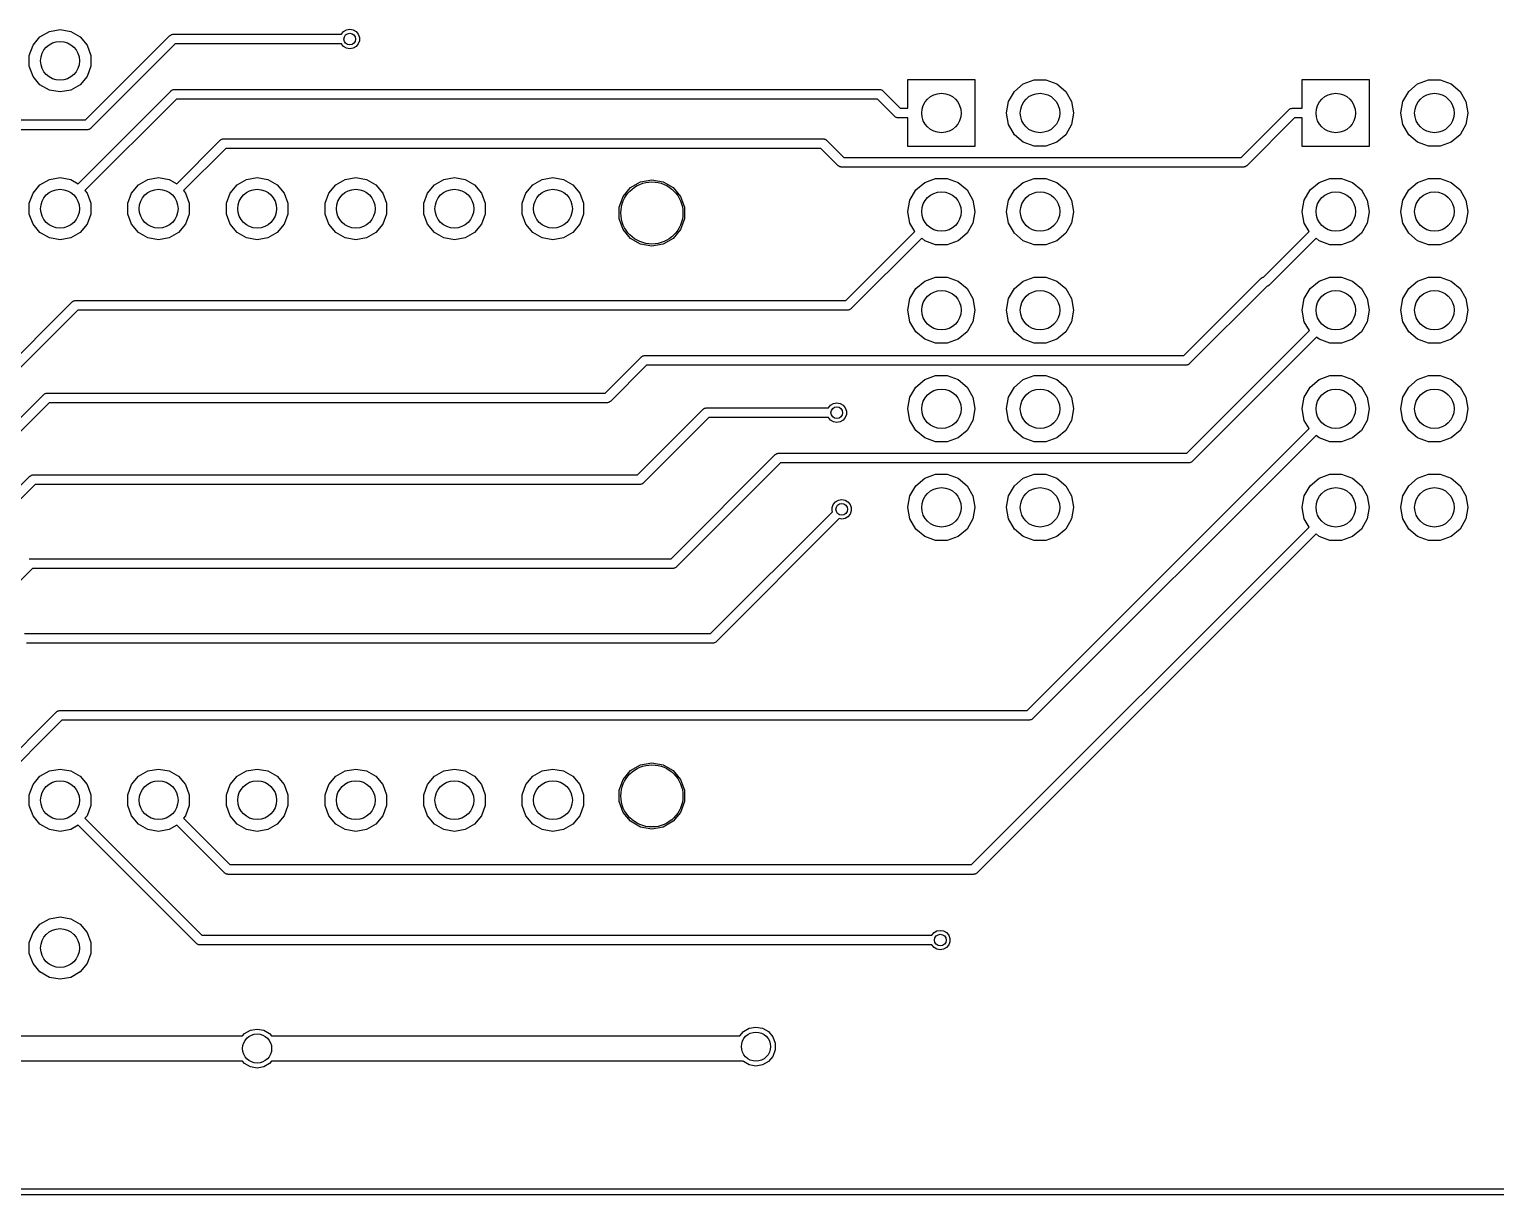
# Model space of a CAD drawing. Extents: x 25 to 125, y -125 to -25.
# Drawn here: x 52.09 to 89.87, y -125.08 to -95.05 of the extents above; entities that cross this region are included whole.
import ezdxf

# ---------------------------------------------------------------- set-up
doc = ezdxf.new("R2010")
doc.units = 0
doc.header["$MEASUREMENT"] = 0
doc.layers.add('BLACK', color=7, linetype='CONTINUOUS')

msp = doc.modelspace()

# ---------------------------------------------------------------- linework, layer by layer
at = {"layer": 'Black'}
for p, q in [((52.3689, -95.246), (52.6104, -95.1066)), ((52.6104, -95.1066), (52.8851, -95.0582)), ((52.8851, -95.0582), (53.1597, -95.1066)), ((53.1597, -95.1066), (53.4013, -95.246)), ((55.7235, -95.205), (55.7376, -95.1969)), ((55.7376, -95.1969), (55.751, -95.1875)), ((55.751, -95.1875), (55.7563, -95.1861)), ((55.7563, -95.1861), (55.761, -95.1833)), ((55.761, -95.1833), (55.7771, -95.1805)), ((55.7771, -95.1805), (55.7929, -95.1763)), ((55.7929, -95.1763), (55.7984, -95.1768)), ((55.7984, -95.1768), (55.8038, -95.1758)), ((55.8038, -95.1758), (60.1329, -95.1758)), ((60.1329, -95.1758), (60.1331, -95.1753)), ((60.1331, -95.1753), (60.1891, -95.1086)), ((60.1891, -95.1086), (60.2646, -95.065)), ((60.2646, -95.065), (60.3504, -95.0498)), ((60.3504, -95.0498), (60.4362, -95.065)), ((60.4362, -95.065), (60.5117, -95.1086)), ((60.5117, -95.1086), (60.5677, -95.1753)), ((60.5677, -95.1753), (60.5975, -95.2572)), ((52.0942, -95.7218), (52.1896, -95.4597)), ((52.1896, -95.4597), (52.3689, -95.246)), ((53.4013, -95.246), (53.5805, -95.4597)), ((53.5422, -97.3856), (55.7154, -95.2124)), ((53.5805, -95.4597), (53.6759, -95.7218)), ((55.8556, -95.4258), (53.6824, -97.599)), ((55.7154, -95.2124), (55.7199, -95.2093)), ((55.7199, -95.2093), (55.7235, -95.205)), ((60.1329, -95.4258), (55.8556, -95.4258)), ((60.1331, -95.4263), (60.1329, -95.4258)), ((60.1891, -95.493), (60.1331, -95.4263)), ((60.2646, -95.5366), (60.1891, -95.493)), ((60.3504, -95.5518), (60.2646, -95.5366)), ((60.4362, -95.5366), (60.3504, -95.5518)), ((60.5117, -95.493), (60.4362, -95.5366)), ((60.5677, -95.4263), (60.5117, -95.493)), ((60.5975, -95.3444), (60.5677, -95.4263)), ((60.5975, -95.2572), (60.5975, -95.3444)), ((52.0942, -96.0007), (52.0942, -95.7218)), ((53.6759, -95.7218), (53.6759, -96.0007)), ((52.1896, -96.2627), (52.0942, -96.0007)), ((52.3689, -96.4764), (52.1896, -96.2627)), ((53.5805, -96.2627), (53.4013, -96.4764)), ((53.6759, -96.0007), (53.5805, -96.2627)), ((52.6104, -96.6158), (52.3689, -96.4764)), ((52.8851, -96.6643), (52.6104, -96.6158)), ((53.1597, -96.6158), (52.8851, -96.6643)), ((53.4013, -96.4764), (53.1597, -96.6158)), ((53.3519, -99.0276), (55.7447, -96.6348)), ((55.7447, -96.6348), (55.7492, -96.6317)), ((55.7492, -96.6317), (55.7527, -96.6274)), ((55.7527, -96.6274), (55.7669, -96.6193)), ((55.7669, -96.6193), (55.7803, -96.6099)), ((55.7803, -96.6099), (55.7856, -96.6085)), ((55.7856, -96.6085), (55.7903, -96.6057)), ((55.7903, -96.6057), (55.8064, -96.6029)), ((55.8064, -96.6029), (55.8222, -96.5987)), ((55.8222, -96.5987), (55.8277, -96.5992)), ((55.8277, -96.5992), (55.8331, -96.5982)), ((55.8331, -96.5982), (73.9977, -96.5982)), ((73.9977, -96.5982), (74.0031, -96.5992)), ((74.0031, -96.5992), (74.0086, -96.5987)), ((74.0086, -96.5987), (74.0244, -96.6029)), ((74.0244, -96.6029), (74.0404, -96.6057)), ((74.0404, -96.6057), (74.0452, -96.6085)), ((74.0452, -96.6085), (74.0505, -96.6099)), ((74.0505, -96.6099), (74.0639, -96.6193)), ((74.0639, -96.6193), (74.078, -96.6274)), ((74.078, -96.6274), (74.0816, -96.6317)), ((74.0816, -96.6317), (74.0861, -96.6348)), ((74.0861, -96.6348), (74.5322, -97.0809)), ((74.7304, -97.0809), (74.7304, -96.3423)), ((74.7304, -96.3423), (76.4576, -96.3423)), ((76.4576, -96.3423), (76.4576, -98.0695)), ((77.3225, -96.9073), (77.4725, -96.6475)), ((77.4725, -96.6475), (77.7022, -96.4547)), ((77.7022, -96.4547), (77.9841, -96.3522)), ((77.9841, -96.3522), (78.284, -96.3522)), ((78.284, -96.3522), (78.5658, -96.4547)), ((78.5658, -96.4547), (78.7956, -96.6475)), ((78.7956, -96.6475), (78.9456, -96.9073)), ((84.8904, -97.0809), (84.8904, -96.3423)), ((84.8904, -96.3423), (86.6176, -96.3423)), ((86.6176, -96.3423), (86.6176, -98.0695)), ((87.4825, -96.9073), (87.6325, -96.6475)), ((87.6325, -96.6475), (87.8622, -96.4547)), ((87.8622, -96.4547), (88.1441, -96.3522)), ((88.1441, -96.3522), (88.444, -96.3522)), ((88.444, -96.3522), (88.7258, -96.4547)), ((88.7258, -96.4547), (88.9556, -96.6475)), ((88.9556, -96.6475), (89.1056, -96.9073)), ((55.8849, -96.8482), (53.5271, -99.206)), ((73.9459, -96.8482), (55.8849, -96.8482)), ((74.392, -97.2943), (73.9459, -96.8482)), ((74.5322, -97.0809), (74.7304, -97.0809)), ((77.2704, -97.2026), (77.3225, -96.9073)), ((78.9456, -96.9073), (78.9976, -97.2026)), ((84.5742, -97.102), (84.5876, -97.0927)), ((84.5876, -97.0927), (84.5929, -97.0912)), ((84.5929, -97.0912), (84.5977, -97.0885)), ((84.5977, -97.0885), (84.6138, -97.0856)), ((84.6138, -97.0856), (84.6295, -97.0814)), ((84.6295, -97.0814), (84.635, -97.0819)), ((84.635, -97.0819), (84.6404, -97.0809)), ((84.6404, -97.0809), (84.8904, -97.0809)), ((87.4304, -97.2026), (87.4825, -96.9073)), ((89.1056, -96.9073), (89.1576, -97.2026)), ((44.8857, -97.3856), (53.5422, -97.3856)), ((74.3966, -97.2975), (74.392, -97.2943)), ((74.4001, -97.3017), (74.3966, -97.2975)), ((74.4142, -97.3099), (74.4001, -97.3017)), ((74.4276, -97.3192), (74.4142, -97.3099)), ((74.4329, -97.3207), (74.4276, -97.3192)), ((74.4377, -97.3234), (74.4329, -97.3207)), ((74.4538, -97.3262), (74.4377, -97.3234)), ((74.4695, -97.3305), (74.4538, -97.3262)), ((74.475, -97.33), (74.4695, -97.3305)), ((74.4804, -97.3309), (74.475, -97.33)), ((74.7304, -97.3309), (74.4804, -97.3309)), ((74.7304, -98.0695), (74.7304, -97.3309)), ((77.2704, -97.2092), (77.2704, -97.2026)), ((77.3225, -97.5046), (77.2704, -97.2092)), ((78.9976, -97.2092), (78.9456, -97.5046)), ((78.9976, -97.2026), (78.9976, -97.2092)), ((83.3188, -98.3508), (84.552, -97.1176)), ((84.6922, -97.3309), (83.459, -98.5642)), ((84.552, -97.1176), (84.5566, -97.1144)), ((84.5566, -97.1144), (84.5601, -97.1102)), ((84.5601, -97.1102), (84.5742, -97.102)), ((84.8904, -97.3309), (84.6922, -97.3309)), ((84.8904, -98.0695), (84.8904, -97.3309)), ((87.4304, -97.2092), (87.4304, -97.2026)), ((87.4825, -97.5046), (87.4304, -97.2092)), ((89.1576, -97.2092), (89.1056, -97.5046)), ((89.1576, -97.2026), (89.1576, -97.2092)), ((53.594, -97.6356), (44.9375, -97.6356)), ((53.5994, -97.6346), (53.594, -97.6356)), ((53.6049, -97.6351), (53.5994, -97.6346)), ((53.6207, -97.6309), (53.6049, -97.6351)), ((53.6368, -97.6281), (53.6207, -97.6309)), ((53.6415, -97.6253), (53.6368, -97.6281)), ((53.6468, -97.6239), (53.6415, -97.6253)), ((53.6602, -97.6145), (53.6468, -97.6239)), ((53.6743, -97.6064), (53.6602, -97.6145)), ((53.6779, -97.6021), (53.6743, -97.6064)), ((53.6824, -97.599), (53.6779, -97.6021)), ((77.4725, -97.7644), (77.3225, -97.5046)), ((77.7022, -97.9571), (77.4725, -97.7644)), ((78.7956, -97.7644), (78.5658, -97.9571)), ((78.9456, -97.5046), (78.7956, -97.7644)), ((87.6325, -97.7644), (87.4825, -97.5046)), ((87.8622, -97.9571), (87.6325, -97.7644)), ((88.9556, -97.7644), (88.7258, -97.9571)), ((89.1056, -97.5046), (88.9556, -97.7644)), ((55.8919, -99.0276), (57.0147, -97.9048)), ((57.1549, -98.1182), (56.0671, -99.206)), ((57.0147, -97.9048), (57.0192, -97.9017)), ((57.0192, -97.9017), (57.0227, -97.8974)), ((57.0227, -97.8974), (57.0369, -97.8893)), ((57.0369, -97.8893), (57.0503, -97.8799)), ((57.0503, -97.8799), (57.0556, -97.8785)), ((57.0556, -97.8785), (57.0603, -97.8757)), ((57.0603, -97.8757), (57.0764, -97.8729)), ((57.0764, -97.8729), (57.0922, -97.8687)), ((57.0922, -97.8687), (57.0977, -97.8692)), ((57.0977, -97.8692), (57.1031, -97.8682)), ((57.1031, -97.8682), (72.5424, -97.8682)), ((72.4906, -98.1182), (57.1549, -98.1182)), ((72.9366, -98.5642), (72.4906, -98.1182)), ((72.5424, -97.8682), (72.5478, -97.8692)), ((72.5478, -97.8692), (72.5533, -97.8687)), ((72.5533, -97.8687), (72.5691, -97.8729)), ((72.5691, -97.8729), (72.5852, -97.8757)), ((72.5852, -97.8757), (72.5899, -97.8785)), ((72.5899, -97.8785), (72.5952, -97.8799)), ((72.5952, -97.8799), (72.6086, -97.8893)), ((72.6086, -97.8893), (72.6227, -97.8974)), ((72.6227, -97.8974), (72.6263, -97.9017)), ((72.6263, -97.9017), (72.6308, -97.9048)), ((72.6308, -97.9048), (73.0768, -98.3508)), ((76.4576, -98.0695), (74.7304, -98.0695)), ((77.9841, -98.0597), (77.7022, -97.9571)), ((78.284, -98.0597), (77.9841, -98.0597)), ((78.5658, -97.9571), (78.284, -98.0597)), ((86.6176, -98.0695), (84.8904, -98.0695)), ((88.1441, -98.0597), (87.8622, -97.9571)), ((88.444, -98.0597), (88.1441, -98.0597)), ((88.7258, -97.9571), (88.444, -98.0597)), ((72.9411, -98.5673), (72.9366, -98.5642)), ((72.9447, -98.5716), (72.9411, -98.5673)), ((72.9588, -98.5797), (72.9447, -98.5716)), ((72.9722, -98.5891), (72.9588, -98.5797)), ((72.9775, -98.5905), (72.9722, -98.5891)), ((72.9822, -98.5933), (72.9775, -98.5905)), ((72.9983, -98.5961), (72.9822, -98.5933)), ((73.0141, -98.6003), (72.9983, -98.5961)), ((73.0196, -98.5998), (73.0141, -98.6003)), ((73.025, -98.6008), (73.0196, -98.5998)), ((83.3706, -98.6008), (73.025, -98.6008)), ((73.0768, -98.3508), (83.3188, -98.3508)), ((83.376, -98.5998), (83.3706, -98.6008)), ((83.3815, -98.6003), (83.376, -98.5998)), ((83.3972, -98.5961), (83.3815, -98.6003)), ((83.4133, -98.5933), (83.3972, -98.5961)), ((83.4181, -98.5905), (83.4133, -98.5933)), ((83.4234, -98.5891), (83.4181, -98.5905)), ((83.4368, -98.5797), (83.4234, -98.5891)), ((83.4509, -98.5716), (83.4368, -98.5797)), ((83.4545, -98.5673), (83.4509, -98.5716)), ((83.459, -98.5642), (83.4545, -98.5673)), ((52.3689, -99.056), (52.6104, -98.9166)), ((52.6104, -98.9166), (52.8851, -98.8682)), ((52.8851, -98.8682), (53.1597, -98.9166)), ((53.1597, -98.9166), (53.3519, -99.0276)), ((54.9089, -99.056), (55.1504, -98.9166)), ((55.1504, -98.9166), (55.4251, -98.8682)), ((55.4251, -98.8682), (55.6997, -98.9166)), ((55.6997, -98.9166), (55.8919, -99.0276)), ((57.4489, -99.056), (57.6904, -98.9166)), ((57.6904, -98.9166), (57.9651, -98.8682)), ((57.9651, -98.8682), (58.2397, -98.9166)), ((58.2397, -98.9166), (58.4813, -99.056)), ((59.9889, -99.056), (60.2304, -98.9166)), ((60.2304, -98.9166), (60.5051, -98.8682)), ((60.5051, -98.8682), (60.7797, -98.9166)), ((60.7797, -98.9166), (61.0213, -99.056)), ((62.5289, -99.056), (62.7704, -98.9166)), ((62.7704, -98.9166), (63.0451, -98.8682)), ((63.0451, -98.8682), (63.3197, -98.9166)), ((63.3197, -98.9166), (63.5613, -99.056)), ((65.0689, -99.056), (65.3104, -98.9166)), ((65.3104, -98.9166), (65.5851, -98.8682)), ((65.5851, -98.8682), (65.8597, -98.9166)), ((65.8597, -98.9166), (66.1013, -99.056)), ((67.5866, -99.1276), (67.8432, -98.9794)), ((67.8432, -98.9794), (68.1351, -98.928)), ((68.1351, -98.928), (68.4269, -98.9794)), ((68.4269, -98.9794), (68.6835, -99.1276)), ((75.1622, -98.9947), (75.4441, -98.8922)), ((75.4441, -98.8922), (75.744, -98.8922)), ((75.744, -98.8922), (76.0258, -98.9947)), ((77.7022, -98.9947), (77.9841, -98.8922)), ((77.9841, -98.8922), (78.284, -98.8922)), ((78.284, -98.8922), (78.5658, -98.9947)), ((85.3222, -98.9947), (85.6041, -98.8922)), ((85.6041, -98.8922), (85.904, -98.8922)), ((85.904, -98.8922), (86.1858, -98.9947)), ((87.8622, -98.9947), (88.1441, -98.8922)), ((88.1441, -98.8922), (88.444, -98.8922)), ((88.444, -98.8922), (88.7258, -98.9947)), ((52.0942, -99.5318), (52.1896, -99.2697)), ((52.1896, -99.2697), (52.3689, -99.056)), ((53.5271, -99.206), (53.5805, -99.2697)), ((53.5805, -99.2697), (53.6759, -99.5318)), ((54.6342, -99.5318), (54.7296, -99.2697)), ((54.7296, -99.2697), (54.9089, -99.056)), ((56.0671, -99.206), (56.1205, -99.2697)), ((56.1205, -99.2697), (56.2159, -99.5318)), ((57.1742, -99.5318), (57.2696, -99.2697)), ((57.2696, -99.2697), (57.4489, -99.056)), ((58.4813, -99.056), (58.6605, -99.2697)), ((58.6605, -99.2697), (58.7559, -99.5318)), ((59.7142, -99.5318), (59.8096, -99.2697)), ((59.8096, -99.2697), (59.9889, -99.056)), ((61.0213, -99.056), (61.2005, -99.2697)), ((61.2005, -99.2697), (61.2959, -99.5318)), ((62.2542, -99.5318), (62.3496, -99.2697)), ((62.3496, -99.2697), (62.5289, -99.056)), ((63.5613, -99.056), (63.7405, -99.2697)), ((63.7405, -99.2697), (63.8359, -99.5318)), ((64.7942, -99.5318), (64.8896, -99.2697)), ((64.8896, -99.2697), (65.0689, -99.056)), ((66.1013, -99.056), (66.2805, -99.2697)), ((66.2805, -99.2697), (66.3759, -99.5318)), ((67.2948, -99.6331), (67.3961, -99.3546)), ((67.3961, -99.3546), (67.5866, -99.1276)), ((68.6835, -99.1276), (68.874, -99.3546)), ((68.874, -99.3546), (68.9753, -99.6331)), ((74.7825, -99.4473), (74.9325, -99.1875)), ((74.9325, -99.1875), (75.1622, -98.9947)), ((76.0258, -98.9947), (76.2556, -99.1875)), ((76.2556, -99.1875), (76.4056, -99.4473)), ((77.3225, -99.4473), (77.4725, -99.1875)), ((77.4725, -99.1875), (77.7022, -98.9947)), ((78.5658, -98.9947), (78.7956, -99.1875)), ((78.7956, -99.1875), (78.9456, -99.4473)), ((84.9425, -99.4473), (85.0925, -99.1875)), ((85.0925, -99.1875), (85.3222, -98.9947)), ((86.1858, -98.9947), (86.4156, -99.1875)), ((86.4156, -99.1875), (86.5656, -99.4473)), ((87.4825, -99.4473), (87.6325, -99.1875)), ((87.6325, -99.1875), (87.8622, -98.9947)), ((88.7258, -98.9947), (88.9556, -99.1875)), ((88.9556, -99.1875), (89.1056, -99.4473)), ((52.0942, -99.8107), (52.0942, -99.5318)), ((53.6759, -99.5318), (53.6759, -99.8107)), ((54.6342, -99.8107), (54.6342, -99.5318)), ((56.2159, -99.5318), (56.2159, -99.8107)), ((57.1742, -99.8107), (57.1742, -99.5318)), ((58.7559, -99.5318), (58.7559, -99.8107)), ((59.7142, -99.8107), (59.7142, -99.5318)), ((61.2959, -99.5318), (61.2959, -99.8107)), ((62.2542, -99.8107), (62.2542, -99.5318)), ((63.8359, -99.5318), (63.8359, -99.8107)), ((64.7942, -99.8107), (64.7942, -99.5318)), ((66.3759, -99.5318), (66.3759, -99.8107)), ((67.2948, -99.9294), (67.2948, -99.6331)), ((68.9753, -99.6331), (68.9753, -99.9294)), ((74.7304, -99.7426), (74.7825, -99.4473)), ((76.4056, -99.4473), (76.4576, -99.7426)), ((77.2704, -99.7426), (77.3225, -99.4473)), ((78.9456, -99.4473), (78.9976, -99.7426)), ((84.8904, -99.7426), (84.9425, -99.4473)), ((86.5656, -99.4473), (86.6176, -99.7426)), ((87.4304, -99.7426), (87.4825, -99.4473)), ((89.1056, -99.4473), (89.1576, -99.7426)), ((52.1896, -100.073), (52.0942, -99.8107)), ((52.3689, -100.286), (52.1896, -100.073)), ((53.5805, -100.073), (53.4013, -100.286)), ((53.6759, -99.8107), (53.5805, -100.073)), ((54.7296, -100.073), (54.6342, -99.8107)), ((54.9089, -100.286), (54.7296, -100.073)), ((56.1205, -100.073), (55.9413, -100.286)), ((56.2159, -99.8107), (56.1205, -100.073)), ((57.2696, -100.073), (57.1742, -99.8107)), ((57.4489, -100.286), (57.2696, -100.073)), ((58.6605, -100.073), (58.4813, -100.286)), ((58.7559, -99.8107), (58.6605, -100.073)), ((59.8096, -100.073), (59.7142, -99.8107)), ((59.9889, -100.286), (59.8096, -100.073)), ((61.2005, -100.073), (61.0213, -100.286)), ((61.2959, -99.8107), (61.2005, -100.073)), ((62.3496, -100.073), (62.2542, -99.8107)), ((62.5289, -100.286), (62.3496, -100.073)), ((63.7405, -100.073), (63.5613, -100.286)), ((63.8359, -99.8107), (63.7405, -100.073)), ((64.8896, -100.073), (64.7942, -99.8107)), ((65.0689, -100.286), (64.8896, -100.073)), ((66.2805, -100.073), (66.1013, -100.286)), ((66.3759, -99.8107), (66.2805, -100.073)), ((67.3961, -100.208), (67.2948, -99.9294)), ((68.9753, -99.9294), (68.874, -100.208)), ((74.7304, -99.7492), (74.7304, -99.7426)), ((74.7825, -100.045), (74.7304, -99.7492)), ((74.9055, -100.258), (74.7825, -100.045)), ((76.4056, -100.045), (76.2556, -100.304)), ((76.4576, -99.7492), (76.4056, -100.045)), ((76.4576, -99.7426), (76.4576, -99.7492)), ((77.2704, -99.7492), (77.2704, -99.7426)), ((77.3225, -100.045), (77.2704, -99.7492)), ((77.4725, -100.304), (77.3225, -100.045)), ((78.9456, -100.045), (78.7956, -100.304)), ((78.9976, -99.7492), (78.9456, -100.045)), ((78.9976, -99.7426), (78.9976, -99.7492)), ((84.8904, -99.7492), (84.8904, -99.7426)), ((84.9425, -100.045), (84.8904, -99.7492)), ((85.0655, -100.258), (84.9425, -100.045)), ((86.5656, -100.045), (86.4156, -100.304)), ((86.6176, -99.7492), (86.5656, -100.045)), ((86.6176, -99.7426), (86.6176, -99.7492)), ((87.4304, -99.7492), (87.4304, -99.7426)), ((87.4825, -100.045), (87.4304, -99.7492)), ((87.6325, -100.304), (87.4825, -100.045)), ((89.1056, -100.045), (88.9556, -100.304)), ((89.1576, -99.7492), (89.1056, -100.045)), ((89.1576, -99.7426), (89.1576, -99.7492)), ((52.6104, -100.426), (52.3689, -100.286)), ((52.8851, -100.474), (52.6104, -100.426)), ((53.1597, -100.426), (52.8851, -100.474)), ((53.4013, -100.286), (53.1597, -100.426)), ((55.1504, -100.426), (54.9089, -100.286)), ((55.4251, -100.474), (55.1504, -100.426)), ((55.6997, -100.426), (55.4251, -100.474)), ((55.9413, -100.286), (55.6997, -100.426)), ((57.6904, -100.426), (57.4489, -100.286)), ((57.9651, -100.474), (57.6904, -100.426)), ((58.2397, -100.426), (57.9651, -100.474)), ((58.4813, -100.286), (58.2397, -100.426)), ((60.2304, -100.426), (59.9889, -100.286)), ((60.5051, -100.474), (60.2304, -100.426)), ((60.7797, -100.426), (60.5051, -100.474)), ((61.0213, -100.286), (60.7797, -100.426)), ((62.7704, -100.426), (62.5289, -100.286)), ((63.0451, -100.474), (62.7704, -100.426)), ((63.3197, -100.426), (63.0451, -100.474)), ((63.5613, -100.286), (63.3197, -100.426)), ((65.3104, -100.426), (65.0689, -100.286)), ((65.5851, -100.474), (65.3104, -100.426)), ((65.8597, -100.426), (65.5851, -100.474)), ((66.1013, -100.286), (65.8597, -100.426)), ((67.5866, -100.435), (67.3961, -100.208)), ((67.8432, -100.583), (67.5866, -100.435)), ((68.6835, -100.435), (68.4269, -100.583)), ((68.874, -100.208), (68.6835, -100.435)), ((73.1294, -102.034), (74.9055, -100.258)), ((75.0847, -100.432), (73.2696, -102.247)), ((75.1622, -100.497), (75.0847, -100.432)), ((76.2556, -100.304), (76.0258, -100.497)), ((77.7022, -100.497), (77.4725, -100.304)), ((78.7956, -100.304), (78.5658, -100.497)), ((83.8904, -101.433), (85.0655, -100.258)), ((85.2447, -100.432), (84.0354, -101.641)), ((85.3222, -100.497), (85.2447, -100.432)), ((86.4156, -100.304), (86.1858, -100.497)), ((87.8622, -100.497), (87.6325, -100.304)), ((88.9556, -100.304), (88.7258, -100.497)), ((68.1351, -100.634), (67.8432, -100.583)), ((68.4269, -100.583), (68.1351, -100.634)), ((75.4441, -100.6), (75.1622, -100.497)), ((75.744, -100.6), (75.4441, -100.6)), ((76.0258, -100.497), (75.744, -100.6)), ((77.9841, -100.6), (77.7022, -100.497)), ((78.284, -100.6), (77.9841, -100.6)), ((78.5658, -100.497), (78.284, -100.6)), ((85.6041, -100.6), (85.3222, -100.497)), ((85.904, -100.6), (85.6041, -100.6)), ((86.1858, -100.497), (85.904, -100.6)), ((88.1441, -100.6), (87.8622, -100.497)), ((88.444, -100.6), (88.1441, -100.6)), ((88.7258, -100.497), (88.444, -100.6)), ((74.9325, -101.728), (75.1622, -101.535)), ((75.1622, -101.535), (75.4441, -101.432)), ((75.4441, -101.432), (75.744, -101.432)), ((75.744, -101.432), (76.0258, -101.535)), ((76.0258, -101.535), (76.2556, -101.728)), ((77.4725, -101.728), (77.7022, -101.535)), ((77.7022, -101.535), (77.9841, -101.432)), ((77.9841, -101.432), (78.284, -101.432)), ((78.284, -101.432), (78.5658, -101.535)), ((78.5658, -101.535), (78.7956, -101.728)), ((81.8378, -103.456), (83.8294, -101.465)), ((83.8294, -101.465), (83.8339, -101.461)), ((83.8339, -101.461), (83.8375, -101.457)), ((83.8375, -101.457), (83.8516, -101.449)), ((83.8516, -101.449), (83.865, -101.44)), ((83.865, -101.44), (83.8703, -101.438)), ((83.8703, -101.438), (83.8751, -101.436)), ((83.8751, -101.436), (83.8904, -101.433)), ((85.0925, -101.728), (85.3222, -101.535)), ((85.3222, -101.535), (85.6041, -101.432)), ((85.6041, -101.432), (85.904, -101.432)), ((85.904, -101.432), (86.1858, -101.535)), ((86.1858, -101.535), (86.4156, -101.728)), ((87.6325, -101.728), (87.8622, -101.535)), ((87.8622, -101.535), (88.1441, -101.432)), ((88.1441, -101.432), (88.444, -101.432)), ((88.444, -101.432), (88.7258, -101.535)), ((88.7258, -101.535), (88.9556, -101.728)), ((74.7304, -102.283), (74.7825, -101.987)), ((74.7825, -101.987), (74.9325, -101.728)), ((76.2556, -101.728), (76.4056, -101.987)), ((76.4056, -101.987), (76.4576, -102.283)), ((77.2704, -102.283), (77.3225, -101.987)), ((77.3225, -101.987), (77.4725, -101.728)), ((78.7956, -101.728), (78.9456, -101.987)), ((78.9456, -101.987), (78.9976, -102.283)), ((83.9744, -101.673), (81.978, -103.67)), ((83.9898, -101.67), (83.9744, -101.673)), ((83.9945, -101.668), (83.9898, -101.67)), ((83.9998, -101.666), (83.9945, -101.668)), ((84.0132, -101.657), (83.9998, -101.666)), ((84.0273, -101.649), (84.0132, -101.657)), ((84.0309, -101.645), (84.0273, -101.649)), ((84.0354, -101.641), (84.0309, -101.645)), ((84.8904, -102.283), (84.9425, -101.987)), ((84.9425, -101.987), (85.0925, -101.728)), ((86.4156, -101.728), (86.5656, -101.987)), ((86.5656, -101.987), (86.6176, -102.283)), ((87.4304, -102.283), (87.4825, -101.987)), ((87.4825, -101.987), (87.6325, -101.728)), ((88.9556, -101.728), (89.1056, -101.987)), ((89.1056, -101.987), (89.1576, -102.283)), ((44.0934, -111.178), (53.2008, -102.07)), ((53.341, -102.284), (44.2336, -111.391)), ((53.2008, -102.07), (53.2053, -102.067)), ((53.2053, -102.067), (53.2089, -102.063)), ((53.2089, -102.063), (53.223, -102.055)), ((53.223, -102.055), (53.2364, -102.046)), ((53.2364, -102.046), (53.2417, -102.044)), ((53.2417, -102.044), (53.2464, -102.041)), ((53.2464, -102.041), (53.2625, -102.039)), ((53.2625, -102.039), (53.2783, -102.034)), ((53.2783, -102.034), (53.2838, -102.035)), ((53.2838, -102.035), (53.2892, -102.034)), ((53.2892, -102.034), (73.1294, -102.034)), ((73.1812, -102.284), (53.341, -102.284)), ((73.1866, -102.283), (73.1812, -102.284)), ((73.1921, -102.283), (73.1866, -102.283)), ((73.2078, -102.279), (73.1921, -102.283)), ((73.2239, -102.276), (73.2078, -102.279)), ((73.2287, -102.274), (73.2239, -102.276)), ((73.234, -102.272), (73.2287, -102.274)), ((73.2474, -102.263), (73.234, -102.272)), ((73.2615, -102.255), (73.2474, -102.263)), ((73.2651, -102.25), (73.2615, -102.255)), ((73.2696, -102.247), (73.2651, -102.25)), ((74.7304, -102.289), (74.7304, -102.283)), ((74.7825, -102.585), (74.7304, -102.289)), ((76.4576, -102.289), (76.4056, -102.585)), ((76.4576, -102.283), (76.4576, -102.289)), ((77.2704, -102.289), (77.2704, -102.283)), ((77.3225, -102.585), (77.2704, -102.289)), ((78.9976, -102.289), (78.9456, -102.585)), ((78.9976, -102.283), (78.9976, -102.289)), ((84.8904, -102.289), (84.8904, -102.283)), ((84.9425, -102.585), (84.8904, -102.289)), ((86.6176, -102.289), (86.5656, -102.585)), ((86.6176, -102.283), (86.6176, -102.289)), ((87.4304, -102.289), (87.4304, -102.283)), ((87.4825, -102.585), (87.4304, -102.289)), ((89.1576, -102.289), (89.1056, -102.585)), ((89.1576, -102.283), (89.1576, -102.289)), ((74.9325, -102.844), (74.7825, -102.585)), ((76.4056, -102.585), (76.2556, -102.844)), ((77.4725, -102.844), (77.3225, -102.585)), ((78.9456, -102.585), (78.7956, -102.844)), ((85.0734, -102.811), (84.9425, -102.585)), ((86.5656, -102.585), (86.4156, -102.844)), ((87.6325, -102.844), (87.4825, -102.585)), ((89.1056, -102.585), (88.9556, -102.844)), ((75.1622, -103.037), (74.9325, -102.844)), ((75.4441, -103.14), (75.1622, -103.037)), ((76.0258, -103.037), (75.744, -103.14)), ((76.2556, -102.844), (76.0258, -103.037)), ((77.7022, -103.037), (77.4725, -102.844)), ((77.9841, -103.14), (77.7022, -103.037)), ((78.5658, -103.037), (78.284, -103.14)), ((78.7956, -102.844), (78.5658, -103.037)), ((81.914, -105.971), (85.0734, -102.811)), ((85.2564, -102.982), (82.0542, -106.184)), ((85.3222, -103.037), (85.2564, -102.982)), ((85.6041, -103.14), (85.3222, -103.037)), ((86.1858, -103.037), (85.904, -103.14)), ((86.4156, -102.844), (86.1858, -103.037)), ((87.8622, -103.037), (87.6325, -102.844)), ((88.1441, -103.14), (87.8622, -103.037)), ((88.7258, -103.037), (88.444, -103.14)), ((88.9556, -102.844), (88.7258, -103.037)), ((66.928, -104.421), (67.8566, -103.493)), ((67.8566, -103.493), (67.8611, -103.49)), ((67.8611, -103.49), (67.8647, -103.485)), ((67.8647, -103.485), (67.8788, -103.477)), ((67.8788, -103.477), (67.8922, -103.468)), ((67.8922, -103.468), (67.8975, -103.466)), ((67.8975, -103.466), (67.9022, -103.464)), ((67.9022, -103.464), (67.9183, -103.461)), ((67.9183, -103.461), (67.9341, -103.457)), ((67.9341, -103.457), (67.9396, -103.457)), ((67.9396, -103.457), (67.945, -103.456)), ((67.945, -103.456), (81.8378, -103.456)), ((75.744, -103.14), (75.4441, -103.14)), ((78.284, -103.14), (77.9841, -103.14)), ((85.904, -103.14), (85.6041, -103.14)), ((88.444, -103.14), (88.1441, -103.14)), ((67.9968, -103.706), (67.0682, -104.635)), ((81.8896, -103.706), (67.9968, -103.706)), ((81.895, -103.705), (81.8896, -103.706)), ((81.9005, -103.706), (81.895, -103.705)), ((81.9163, -103.701), (81.9005, -103.706)), ((81.9324, -103.699), (81.9163, -103.701)), ((81.9371, -103.696), (81.9324, -103.699)), ((81.9424, -103.694), (81.9371, -103.696)), ((81.9558, -103.685), (81.9424, -103.694)), ((81.9699, -103.677), (81.9558, -103.685)), ((81.9735, -103.673), (81.9699, -103.677)), ((81.978, -103.67), (81.9735, -103.673)), ((74.7825, -104.527), (74.9325, -104.268)), ((74.9325, -104.268), (75.1622, -104.075)), ((75.1622, -104.075), (75.4441, -103.972)), ((75.4441, -103.972), (75.744, -103.972)), ((75.744, -103.972), (76.0258, -104.075)), ((76.0258, -104.075), (76.2556, -104.268)), ((76.2556, -104.268), (76.4056, -104.527)), ((77.3225, -104.527), (77.4725, -104.268)), ((77.4725, -104.268), (77.7022, -104.075)), ((77.7022, -104.075), (77.9841, -103.972)), ((77.9841, -103.972), (78.284, -103.972)), ((78.284, -103.972), (78.5658, -104.075)), ((78.5658, -104.075), (78.7956, -104.268)), ((78.7956, -104.268), (78.9456, -104.527)), ((84.9425, -104.527), (85.0925, -104.268)), ((85.0925, -104.268), (85.3222, -104.075)), ((85.3222, -104.075), (85.6041, -103.972)), ((85.6041, -103.972), (85.904, -103.972)), ((85.904, -103.972), (86.1858, -104.075)), ((86.1858, -104.075), (86.4156, -104.268)), ((86.4156, -104.268), (86.5656, -104.527)), ((87.4825, -104.527), (87.6325, -104.268)), ((87.6325, -104.268), (87.8622, -104.075)), ((87.8622, -104.075), (88.1441, -103.972)), ((88.1441, -103.972), (88.444, -103.972)), ((88.444, -103.972), (88.7258, -104.075)), ((88.7258, -104.075), (88.9556, -104.268)), ((88.9556, -104.268), (89.1056, -104.527)), ((44.7538, -112.168), (52.4642, -104.458)), ((52.4642, -104.458), (52.4687, -104.455)), ((52.4687, -104.455), (52.4723, -104.451)), ((52.4723, -104.451), (52.4864, -104.442)), ((52.4864, -104.442), (52.4998, -104.433)), ((52.4998, -104.433), (52.5051, -104.432)), ((52.5051, -104.432), (52.5098, -104.429)), ((52.5098, -104.429), (52.5259, -104.426)), ((52.5259, -104.426), (52.5417, -104.422)), ((52.5417, -104.422), (52.5472, -104.422)), ((52.5472, -104.422), (52.5526, -104.421)), ((52.5526, -104.421), (66.928, -104.421)), ((67.0601, -104.642), (67.046, -104.65)), ((67.0637, -104.638), (67.0601, -104.642)), ((67.0682, -104.635), (67.0637, -104.638)), ((74.7304, -104.823), (74.7825, -104.527)), ((76.4056, -104.527), (76.4576, -104.823)), ((77.2704, -104.823), (77.3225, -104.527)), ((78.9456, -104.527), (78.9976, -104.823)), ((84.8904, -104.823), (84.9425, -104.527)), ((86.5656, -104.527), (86.6176, -104.823)), ((87.4304, -104.823), (87.4825, -104.527)), ((89.1056, -104.527), (89.1576, -104.823)), ((52.6044, -104.671), (44.894, -112.382)), ((66.9798, -104.671), (52.6044, -104.671)), ((66.9852, -104.67), (66.9798, -104.671)), ((66.9907, -104.671), (66.9852, -104.67)), ((67.0065, -104.667), (66.9907, -104.671)), ((67.0226, -104.664), (67.0065, -104.667)), ((67.0273, -104.661), (67.0226, -104.664)), ((67.0326, -104.66), (67.0273, -104.661)), ((67.046, -104.65), (67.0326, -104.66)), ((67.7662, -106.53), (69.4568, -104.839)), ((69.4568, -104.839), (69.4613, -104.836)), ((69.4613, -104.836), (69.4649, -104.832)), ((69.4649, -104.832), (69.479, -104.823)), ((69.479, -104.823), (69.4924, -104.814)), ((69.4924, -104.814), (69.4977, -104.813)), ((69.4977, -104.813), (69.5024, -104.81)), ((69.5024, -104.81), (69.5185, -104.807)), ((69.5185, -104.807), (69.5343, -104.803)), ((69.5343, -104.803), (69.5398, -104.803)), ((69.5398, -104.803), (69.5452, -104.802)), ((69.5452, -104.802), (72.6805, -104.802)), ((72.6805, -104.802), (72.6807, -104.802)), ((72.6807, -104.802), (72.7367, -104.735)), ((72.7367, -104.735), (72.8122, -104.692)), ((72.8122, -104.692), (72.898, -104.676)), ((72.898, -104.676), (72.9838, -104.692)), ((72.9838, -104.692), (73.0593, -104.735)), ((73.0593, -104.735), (73.1153, -104.802)), ((73.1153, -104.802), (73.1451, -104.884)), ((73.1451, -104.971), (73.1153, -105.053)), ((73.1451, -104.884), (73.1451, -104.971)), ((74.7304, -104.829), (74.7304, -104.823)), ((74.7825, -105.125), (74.7304, -104.829)), ((76.4576, -104.829), (76.4056, -105.125)), ((76.4576, -104.823), (76.4576, -104.829)), ((77.2704, -104.829), (77.2704, -104.823)), ((77.3225, -105.125), (77.2704, -104.829)), ((78.9976, -104.829), (78.9456, -105.125)), ((78.9976, -104.823), (78.9976, -104.829)), ((84.8904, -104.829), (84.8904, -104.823)), ((84.9425, -105.125), (84.8904, -104.829)), ((86.6176, -104.829), (86.5656, -105.125)), ((86.6176, -104.823), (86.6176, -104.829)), ((87.4304, -104.829), (87.4304, -104.823)), ((87.4825, -105.125), (87.4304, -104.829)), ((89.1576, -104.829), (89.1056, -105.125)), ((89.1576, -104.823), (89.1576, -104.829)), ((69.597, -105.052), (67.9064, -106.743)), ((72.6805, -105.052), (69.597, -105.052)), ((72.6807, -105.053), (72.6805, -105.052)), ((72.7367, -105.12), (72.6807, -105.053)), ((72.8122, -105.163), (72.7367, -105.12)), ((72.898, -105.178), (72.8122, -105.163)), ((72.9838, -105.163), (72.898, -105.178)), ((73.0593, -105.12), (72.9838, -105.163)), ((73.1153, -105.053), (73.0593, -105.12)), ((74.9325, -105.384), (74.7825, -105.125)), ((75.1622, -105.577), (74.9325, -105.384)), ((76.2556, -105.384), (76.0258, -105.577)), ((76.4056, -105.125), (76.2556, -105.384)), ((77.4725, -105.384), (77.3225, -105.125)), ((77.7022, -105.577), (77.4725, -105.384)), ((77.803, -112.6), (85.0655, -105.338)), ((78.7956, -105.384), (78.5658, -105.577)), ((78.9456, -105.125), (78.7956, -105.384)), ((85.0655, -105.338), (84.9425, -105.125)), ((86.4156, -105.384), (86.1858, -105.577)), ((86.5656, -105.125), (86.4156, -105.384)), ((87.6325, -105.384), (87.4825, -105.125)), ((87.8622, -105.577), (87.6325, -105.384)), ((88.9556, -105.384), (88.7258, -105.577)), ((89.1056, -105.125), (88.9556, -105.384)), ((75.4441, -105.68), (75.1622, -105.577)), ((75.744, -105.68), (75.4441, -105.68)), ((76.0258, -105.577), (75.744, -105.68)), ((77.9841, -105.68), (77.7022, -105.577)), ((85.2447, -105.512), (77.9432, -112.814)), ((78.284, -105.68), (77.9841, -105.68)), ((78.5658, -105.577), (78.284, -105.68)), ((85.3222, -105.577), (85.2447, -105.512)), ((85.6041, -105.68), (85.3222, -105.577)), ((85.904, -105.68), (85.6041, -105.68)), ((86.1858, -105.577), (85.904, -105.68)), ((88.1441, -105.68), (87.8622, -105.577)), ((88.444, -105.68), (88.1441, -105.68)), ((88.7258, -105.577), (88.444, -105.68)), ((68.6298, -108.689), (71.311, -106.007)), ((71.311, -106.007), (71.3155, -106.004)), ((71.3155, -106.004), (71.3191, -106)), ((71.3191, -106), (71.3332, -105.992)), ((71.3332, -105.992), (71.3466, -105.983)), ((71.3466, -105.983), (71.3519, -105.981)), ((71.3519, -105.981), (71.3566, -105.978)), ((71.3566, -105.978), (71.3727, -105.976)), ((71.3727, -105.976), (71.3885, -105.971)), ((71.3885, -105.971), (71.394, -105.972)), ((71.394, -105.972), (71.3994, -105.971)), ((71.3994, -105.971), (81.914, -105.971)), ((52.1495, -106.54), (52.1542, -106.537)), ((52.1542, -106.537), (52.1703, -106.534)), ((52.1703, -106.534), (52.1861, -106.53)), ((52.1861, -106.53), (52.1916, -106.531)), ((52.1916, -106.531), (52.197, -106.53)), ((52.197, -106.53), (67.7662, -106.53)), ((71.4512, -106.221), (68.77, -108.902)), ((81.9658, -106.221), (71.4512, -106.221)), ((75.1622, -106.615), (75.4441, -106.512)), ((75.4441, -106.512), (75.744, -106.512)), ((75.744, -106.512), (76.0258, -106.615)), ((77.7022, -106.615), (77.9841, -106.512)), ((77.9841, -106.512), (78.284, -106.512)), ((78.284, -106.512), (78.5658, -106.615)), ((81.9712, -106.22), (81.9658, -106.221)), ((81.9767, -106.22), (81.9712, -106.22)), ((81.9925, -106.216), (81.9767, -106.22)), ((82.0086, -106.213), (81.9925, -106.216)), ((82.0133, -106.211), (82.0086, -106.213)), ((82.0186, -106.209), (82.0133, -106.211)), ((82.032, -106.2), (82.0186, -106.209)), ((82.0461, -106.192), (82.032, -106.2)), ((82.0497, -106.187), (82.0461, -106.192)), ((82.0542, -106.184), (82.0497, -106.187)), ((85.3222, -106.615), (85.6041, -106.512)), ((85.6041, -106.512), (85.904, -106.512)), ((85.904, -106.512), (86.1858, -106.615)), ((87.8622, -106.615), (88.1441, -106.512)), ((88.1441, -106.512), (88.444, -106.512)), ((88.444, -106.512), (88.7258, -106.615)), ((45.4396, -113.235), (52.1086, -106.566)), ((52.2488, -106.78), (45.5798, -113.449)), ((52.1086, -106.566), (52.1131, -106.563)), ((52.1131, -106.563), (52.1167, -106.559)), ((52.1167, -106.559), (52.1308, -106.551)), ((52.1308, -106.551), (52.1442, -106.541)), ((52.1442, -106.541), (52.1495, -106.54)), ((67.818, -106.78), (52.2488, -106.78)), ((67.8234, -106.779), (67.818, -106.78)), ((67.8289, -106.779), (67.8234, -106.779)), ((67.8447, -106.775), (67.8289, -106.779)), ((67.8608, -106.772), (67.8447, -106.775)), ((67.8655, -106.769), (67.8608, -106.772)), ((67.8708, -106.768), (67.8655, -106.769)), ((67.8842, -106.759), (67.8708, -106.768)), ((67.8983, -106.75), (67.8842, -106.759)), ((67.9019, -106.746), (67.8983, -106.75)), ((67.9064, -106.743), (67.9019, -106.746)), ((74.7825, -107.067), (74.9325, -106.808)), ((74.9325, -106.808), (75.1622, -106.615)), ((76.0258, -106.615), (76.2556, -106.808)), ((76.2556, -106.808), (76.4056, -107.067)), ((77.3225, -107.067), (77.4725, -106.808)), ((77.4725, -106.808), (77.7022, -106.615)), ((78.5658, -106.615), (78.7956, -106.808)), ((78.7956, -106.808), (78.9456, -107.067)), ((84.9425, -107.067), (85.0925, -106.808)), ((85.0925, -106.808), (85.3222, -106.615)), ((86.1858, -106.615), (86.4156, -106.808)), ((86.4156, -106.808), (86.5656, -107.067)), ((87.4825, -107.067), (87.6325, -106.808)), ((87.6325, -106.808), (87.8622, -106.615)), ((88.7258, -106.615), (88.9556, -106.808)), ((88.9556, -106.808), (89.1056, -107.067)), ((72.7779, -107.373), (72.8077, -107.291)), ((72.8077, -107.291), (72.8637, -107.224)), ((72.8637, -107.224), (72.9392, -107.181)), ((72.9392, -107.181), (73.025, -107.166)), ((73.025, -107.166), (73.1108, -107.181)), ((73.1108, -107.181), (73.1863, -107.224)), ((73.1863, -107.224), (73.2423, -107.291)), ((73.2423, -107.291), (73.2721, -107.373)), ((74.7304, -107.363), (74.7825, -107.067)), ((76.4056, -107.067), (76.4576, -107.363)), ((77.2704, -107.363), (77.3225, -107.067)), ((78.9456, -107.067), (78.9976, -107.363)), ((84.8904, -107.363), (84.9425, -107.067)), ((86.5656, -107.067), (86.6176, -107.363)), ((87.4304, -107.363), (87.4825, -107.067)), ((89.1056, -107.067), (89.1576, -107.363)), ((69.6458, -110.619), (72.785, -107.48)), ((72.9619, -107.656), (69.786, -110.832)), ((72.7779, -107.46), (72.7779, -107.373)), ((72.785, -107.48), (72.7779, -107.46)), ((73.025, -107.668), (72.9619, -107.656)), ((73.1108, -107.652), (73.025, -107.668)), ((73.1863, -107.609), (73.1108, -107.652)), ((73.2423, -107.542), (73.1863, -107.609)), ((73.2721, -107.46), (73.2423, -107.542)), ((73.2721, -107.373), (73.2721, -107.46)), ((74.7304, -107.369), (74.7304, -107.363)), ((74.7825, -107.665), (74.7304, -107.369)), ((74.9325, -107.924), (74.7825, -107.665)), ((76.4056, -107.665), (76.2556, -107.924)), ((76.4576, -107.369), (76.4056, -107.665)), ((76.4576, -107.363), (76.4576, -107.369)), ((77.2704, -107.369), (77.2704, -107.363)), ((77.3225, -107.665), (77.2704, -107.369)), ((77.4725, -107.924), (77.3225, -107.665)), ((78.9456, -107.665), (78.7956, -107.924)), ((78.9976, -107.369), (78.9456, -107.665)), ((78.9976, -107.363), (78.9976, -107.369)), ((84.8904, -107.369), (84.8904, -107.363)), ((84.9425, -107.665), (84.8904, -107.369)), ((85.0655, -107.878), (84.9425, -107.665)), ((86.5656, -107.665), (86.4156, -107.924)), ((86.6176, -107.369), (86.5656, -107.665)), ((86.6176, -107.363), (86.6176, -107.369)), ((87.4304, -107.369), (87.4304, -107.363)), ((87.4825, -107.665), (87.4304, -107.369)), ((87.6325, -107.924), (87.4825, -107.665)), ((89.1056, -107.665), (88.9556, -107.924)), ((89.1576, -107.369), (89.1056, -107.665)), ((89.1576, -107.363), (89.1576, -107.369)), ((75.1622, -108.117), (74.9325, -107.924)), ((76.2556, -107.924), (76.0258, -108.117)), ((76.3714, -116.572), (85.0655, -107.878)), ((77.7022, -108.117), (77.4725, -107.924)), ((78.7956, -107.924), (78.5658, -108.117)), ((86.4156, -107.924), (86.1858, -108.117)), ((87.8622, -108.117), (87.6325, -107.924)), ((88.9556, -107.924), (88.7258, -108.117)), ((75.4441, -108.22), (75.1622, -108.117)), ((75.744, -108.22), (75.4441, -108.22)), ((76.0258, -108.117), (75.744, -108.22)), ((85.2447, -108.052), (76.5116, -116.785)), ((77.9841, -108.22), (77.7022, -108.117)), ((78.284, -108.22), (77.9841, -108.22)), ((78.5658, -108.117), (78.284, -108.22)), ((85.3222, -108.117), (85.2447, -108.052)), ((85.6041, -108.22), (85.3222, -108.117)), ((85.904, -108.22), (85.6041, -108.22)), ((86.1858, -108.117), (85.904, -108.22)), ((88.1441, -108.22), (87.8622, -108.117)), ((88.444, -108.22), (88.1441, -108.22)), ((88.7258, -108.117), (88.444, -108.22)), ((52.0941, -108.693), (52.1099, -108.689)), ((52.1099, -108.689), (52.1154, -108.69)), ((52.1154, -108.69), (52.1208, -108.689)), ((52.1208, -108.689), (68.6298, -108.689)), ((52.1726, -108.939), (47.6372, -113.474)), ((68.6816, -108.939), (52.1726, -108.939)), ((68.687, -108.938), (68.6816, -108.939)), ((68.6925, -108.938), (68.687, -108.938)), ((68.7083, -108.934), (68.6925, -108.938)), ((68.7244, -108.931), (68.7083, -108.934)), ((68.7291, -108.928), (68.7244, -108.931)), ((68.7344, -108.927), (68.7291, -108.928)), ((68.7478, -108.918), (68.7344, -108.927)), ((68.7619, -108.909), (68.7478, -108.918)), ((68.7655, -108.905), (68.7619, -108.909)), ((68.77, -108.902), (68.7655, -108.905)), ((51.9723, -110.619), (69.6458, -110.619)), ((69.6976, -110.869), (52.0241, -110.869)), ((69.703, -110.868), (69.6976, -110.869)), ((69.7085, -110.869), (69.703, -110.868)), ((69.7243, -110.864), (69.7085, -110.869)), ((69.7404, -110.861), (69.7243, -110.864)), ((69.7451, -110.859), (69.7404, -110.861)), ((69.7504, -110.857), (69.7451, -110.859)), ((69.7638, -110.848), (69.7504, -110.857)), ((69.7779, -110.84), (69.7638, -110.848)), ((69.7815, -110.836), (69.7779, -110.84)), ((69.786, -110.832), (69.7815, -110.836)), ((50.9862, -114.445), (52.7944, -112.637)), ((52.9346, -112.85), (51.1031, -114.682)), ((52.7944, -112.637), (52.7989, -112.634)), ((52.7989, -112.634), (52.8025, -112.629)), ((52.8025, -112.629), (52.8166, -112.621)), ((52.8166, -112.621), (52.83, -112.612)), ((52.83, -112.612), (52.8353, -112.61)), ((52.8353, -112.61), (52.84, -112.608)), ((52.84, -112.608), (52.8561, -112.605)), ((52.8561, -112.605), (52.8719, -112.601)), ((52.8719, -112.601), (52.8774, -112.601)), ((52.8774, -112.601), (52.8828, -112.6)), ((52.8828, -112.6), (77.803, -112.6)), ((77.8548, -112.85), (52.9346, -112.85)), ((77.8602, -112.849), (77.8548, -112.85)), ((77.8657, -112.85), (77.8602, -112.849)), ((77.8814, -112.845), (77.8657, -112.85)), ((77.8975, -112.843), (77.8814, -112.845)), ((77.9023, -112.84), (77.8975, -112.843)), ((77.9076, -112.838), (77.9023, -112.84)), ((77.921, -112.829), (77.9076, -112.838)), ((77.9351, -112.821), (77.921, -112.829)), ((77.9387, -112.817), (77.9351, -112.821)), ((77.9432, -112.814), (77.9387, -112.817)), ((67.5866, -114.148), (67.8432, -113.999)), ((67.8432, -113.999), (68.1351, -113.948)), ((68.1351, -113.948), (68.4269, -113.999)), ((68.4269, -113.999), (68.6835, -114.148)), ((52.1896, -114.51), (52.3689, -114.296)), ((52.3689, -114.296), (52.6104, -114.157)), ((52.6104, -114.157), (52.8851, -114.108)), ((52.8851, -114.108), (53.1597, -114.157)), ((53.1597, -114.157), (53.4013, -114.296)), ((53.4013, -114.296), (53.5805, -114.51)), ((54.7296, -114.51), (54.9089, -114.296)), ((54.9089, -114.296), (55.1504, -114.157)), ((55.1504, -114.157), (55.4251, -114.108)), ((55.4251, -114.108), (55.6997, -114.157)), ((55.6997, -114.157), (55.9413, -114.296)), ((55.9413, -114.296), (56.1205, -114.51)), ((57.2696, -114.51), (57.4489, -114.296)), ((57.4489, -114.296), (57.6904, -114.157)), ((57.6904, -114.157), (57.9651, -114.108)), ((57.9651, -114.108), (58.2397, -114.157)), ((58.2397, -114.157), (58.4813, -114.296)), ((58.4813, -114.296), (58.6605, -114.51)), ((59.8096, -114.51), (59.9889, -114.296)), ((59.9889, -114.296), (60.2304, -114.157)), ((60.2304, -114.157), (60.5051, -114.108)), ((60.5051, -114.108), (60.7797, -114.157)), ((60.7797, -114.157), (61.0213, -114.296)), ((61.0213, -114.296), (61.2005, -114.51)), ((62.3496, -114.51), (62.5289, -114.296)), ((62.5289, -114.296), (62.7704, -114.157)), ((62.7704, -114.157), (63.0451, -114.108)), ((63.0451, -114.108), (63.3197, -114.157)), ((63.3197, -114.157), (63.5613, -114.296)), ((63.5613, -114.296), (63.7405, -114.51)), ((64.8896, -114.51), (65.0689, -114.296)), ((65.0689, -114.296), (65.3104, -114.157)), ((65.3104, -114.157), (65.5851, -114.108)), ((65.5851, -114.108), (65.8597, -114.157)), ((65.8597, -114.157), (66.1013, -114.296)), ((66.1013, -114.296), (66.2805, -114.51)), ((67.2948, -114.653), (67.3961, -114.375)), ((67.3961, -114.375), (67.5866, -114.148)), ((68.6835, -114.148), (68.874, -114.375)), ((68.874, -114.375), (68.9753, -114.653)), ((52.0942, -114.772), (52.1896, -114.51)), ((52.0942, -115.051), (52.0942, -114.772)), ((53.5805, -114.51), (53.6759, -114.772)), ((53.6759, -114.772), (53.6759, -115.051)), ((54.6342, -114.772), (54.7296, -114.51)), ((54.6342, -115.051), (54.6342, -114.772)), ((56.1205, -114.51), (56.2159, -114.772)), ((56.2159, -114.772), (56.2159, -115.051)), ((57.1742, -114.772), (57.2696, -114.51)), ((57.1742, -115.051), (57.1742, -114.772)), ((58.6605, -114.51), (58.7559, -114.772)), ((58.7559, -114.772), (58.7559, -115.051)), ((59.7142, -114.772), (59.8096, -114.51)), ((59.7142, -115.051), (59.7142, -114.772)), ((61.2005, -114.51), (61.2959, -114.772)), ((61.2959, -114.772), (61.2959, -115.051)), ((62.2542, -114.772), (62.3496, -114.51)), ((62.2542, -115.051), (62.2542, -114.772)), ((63.7405, -114.51), (63.8359, -114.772)), ((63.8359, -114.772), (63.8359, -115.051)), ((64.7942, -114.772), (64.8896, -114.51)), ((64.7942, -115.051), (64.7942, -114.772)), ((66.2805, -114.51), (66.3759, -114.772)), ((66.3759, -114.772), (66.3759, -115.051)), ((67.2948, -114.949), (67.2948, -114.653)), ((68.9753, -114.653), (68.9753, -114.949)), ((52.1896, -115.313), (52.0942, -115.051)), ((53.6759, -115.051), (53.5805, -115.313)), ((54.7296, -115.313), (54.6342, -115.051)), ((56.2159, -115.051), (56.1205, -115.313)), ((57.2696, -115.313), (57.1742, -115.051)), ((58.7559, -115.051), (58.6605, -115.313)), ((59.8096, -115.313), (59.7142, -115.051)), ((61.2959, -115.051), (61.2005, -115.313)), ((62.3496, -115.313), (62.2542, -115.051)), ((63.8359, -115.051), (63.7405, -115.313)), ((64.8896, -115.313), (64.7942, -115.051)), ((66.3759, -115.051), (66.2805, -115.313)), ((67.3961, -115.228), (67.2948, -114.949)), ((68.9753, -114.949), (68.874, -115.228)), ((52.3689, -115.526), (52.1896, -115.313)), ((52.6104, -115.666), (52.3689, -115.526)), ((53.3519, -115.555), (53.1597, -115.666)), ((56.4019, -118.605), (53.3519, -115.555)), ((53.5805, -115.313), (53.5271, -115.376)), ((53.5271, -115.376), (56.542, -118.391)), ((54.9089, -115.526), (54.7296, -115.313)), ((55.1504, -115.666), (54.9089, -115.526)), ((55.8919, -115.555), (55.6997, -115.666)), ((57.1223, -116.785), (55.8919, -115.555)), ((56.1205, -115.313), (56.0671, -115.376)), ((56.0671, -115.376), (57.2624, -116.572)), ((57.4489, -115.526), (57.2696, -115.313)), ((57.6904, -115.666), (57.4489, -115.526)), ((58.4813, -115.526), (58.2397, -115.666)), ((58.6605, -115.313), (58.4813, -115.526)), ((59.9889, -115.526), (59.8096, -115.313)), ((60.2304, -115.666), (59.9889, -115.526)), ((61.0213, -115.526), (60.7797, -115.666)), ((61.2005, -115.313), (61.0213, -115.526)), ((62.5289, -115.526), (62.3496, -115.313)), ((62.7704, -115.666), (62.5289, -115.526)), ((63.5613, -115.526), (63.3197, -115.666)), ((63.7405, -115.313), (63.5613, -115.526)), ((65.0689, -115.526), (64.8896, -115.313)), ((65.3104, -115.666), (65.0689, -115.526)), ((66.1013, -115.526), (65.8597, -115.666)), ((66.2805, -115.313), (66.1013, -115.526)), ((67.5866, -115.455), (67.3961, -115.228)), ((67.8432, -115.603), (67.5866, -115.455)), ((68.1351, -115.654), (67.8432, -115.603)), ((68.4269, -115.603), (68.1351, -115.654)), ((68.6835, -115.455), (68.4269, -115.603)), ((68.874, -115.228), (68.6835, -115.455)), ((52.8851, -115.714), (52.6104, -115.666)), ((53.1597, -115.666), (52.8851, -115.714)), ((55.4251, -115.714), (55.1504, -115.666)), ((55.6997, -115.666), (55.4251, -115.714)), ((57.9651, -115.714), (57.6904, -115.666)), ((58.2397, -115.666), (57.9651, -115.714)), ((60.5051, -115.714), (60.2304, -115.666)), ((60.7797, -115.666), (60.5051, -115.714)), ((63.0451, -115.714), (62.7704, -115.666)), ((63.3197, -115.666), (63.0451, -115.714)), ((65.5851, -115.714), (65.3104, -115.666)), ((65.8597, -115.666), (65.5851, -115.714)), ((57.2624, -116.572), (76.3714, -116.572)), ((57.1268, -116.788), (57.1223, -116.785)), ((57.1303, -116.793), (57.1268, -116.788)), ((57.1444, -116.801), (57.1303, -116.793)), ((57.1578, -116.81), (57.1444, -116.801)), ((57.1631, -116.812), (57.1578, -116.81)), ((57.1679, -116.814), (57.1631, -116.812)), ((57.184, -116.817), (57.1679, -116.814)), ((57.1997, -116.821), (57.184, -116.817)), ((57.2052, -116.821), (57.1997, -116.821)), ((57.2106, -116.822), (57.2052, -116.821)), ((76.4232, -116.822), (57.2106, -116.822)), ((76.4286, -116.821), (76.4232, -116.822)), ((76.4341, -116.821), (76.4286, -116.821)), ((76.4498, -116.817), (76.4341, -116.821)), ((76.4659, -116.814), (76.4498, -116.817)), ((76.4707, -116.812), (76.4659, -116.814)), ((76.476, -116.81), (76.4707, -116.812)), ((76.4894, -116.801), (76.476, -116.81)), ((76.5035, -116.793), (76.4894, -116.801)), ((76.5071, -116.788), (76.5035, -116.793)), ((76.5116, -116.785), (76.5071, -116.788)), ((52.1896, -118.32), (52.3689, -118.106)), ((52.3689, -118.106), (52.6104, -117.967)), ((52.6104, -117.967), (52.8851, -117.918)), ((52.8851, -117.918), (53.1597, -117.967)), ((53.1597, -117.967), (53.4013, -118.106)), ((53.4013, -118.106), (53.5805, -118.32)), ((52.0942, -118.582), (52.1896, -118.32)), ((52.0942, -118.861), (52.0942, -118.582)), ((53.5805, -118.32), (53.6759, -118.582)), ((53.6759, -118.582), (53.6759, -118.861)), ((56.4064, -118.608), (56.4019, -118.605)), ((56.4099, -118.612), (56.4064, -118.608)), ((56.424, -118.62), (56.4099, -118.612)), ((56.4374, -118.63), (56.424, -118.62)), ((56.542, -118.391), (75.3475, -118.391)), ((75.3475, -118.391), (75.3477, -118.391)), ((75.3477, -118.391), (75.4037, -118.324)), ((75.4037, -118.324), (75.4792, -118.281)), ((75.4792, -118.281), (75.565, -118.265)), ((75.565, -118.265), (75.6508, -118.281)), ((75.6508, -118.281), (75.7263, -118.324)), ((75.7263, -118.324), (75.7823, -118.391)), ((75.7823, -118.391), (75.8121, -118.473)), ((75.8121, -118.56), (75.7823, -118.642)), ((75.8121, -118.473), (75.8121, -118.56)), ((52.1896, -119.123), (52.0942, -118.861)), ((53.6759, -118.861), (53.5805, -119.123)), ((56.4427, -118.631), (56.4374, -118.63)), ((56.4475, -118.634), (56.4427, -118.631)), ((56.4636, -118.637), (56.4475, -118.634)), ((56.4793, -118.641), (56.4636, -118.637)), ((56.4848, -118.64), (56.4793, -118.641)), ((56.4902, -118.641), (56.4848, -118.64)), ((75.3475, -118.641), (56.4902, -118.641)), ((75.3477, -118.642), (75.3475, -118.641)), ((75.4037, -118.709), (75.3477, -118.642)), ((75.4792, -118.752), (75.4037, -118.709)), ((75.565, -118.767), (75.4792, -118.752)), ((75.6508, -118.752), (75.565, -118.767)), ((75.7263, -118.709), (75.6508, -118.752)), ((75.7823, -118.642), (75.7263, -118.709)), ((52.3689, -119.336), (52.1896, -119.123)), ((52.6104, -119.476), (52.3689, -119.336)), ((53.4013, -119.336), (53.1597, -119.476)), ((53.5805, -119.123), (53.4013, -119.336)), ((52.8851, -119.524), (52.6104, -119.476)), ((53.1597, -119.476), (52.8851, -119.524)), ((57.6402, -120.926), (57.7911, -120.839)), ((57.7911, -120.839), (57.9628, -120.808)), ((57.9628, -120.808), (58.1345, -120.839)), ((58.1345, -120.839), (58.2854, -120.926)), ((70.4, -120.985), (70.4926, -120.875)), ((70.4926, -120.875), (70.6435, -120.788)), ((70.6435, -120.788), (70.8152, -120.758)), ((70.8152, -120.758), (70.9869, -120.788)), ((70.9869, -120.788), (71.1378, -120.875)), ((71.1378, -120.875), (71.2499, -121.009)), ((35.9994, -120.985), (57.5903, -120.985)), ((57.5903, -120.985), (57.6402, -120.926)), ((58.2854, -120.926), (58.3353, -120.985)), ((58.3353, -120.985), (70.4, -120.985)), ((71.2499, -121.009), (71.3095, -121.172)), ((71.3095, -121.172), (71.3095, -121.347)), ((57.5903, -121.635), (35.8648, -121.635)), ((57.6402, -121.695), (57.5903, -121.635)), ((58.3353, -121.635), (58.2854, -121.695)), ((70.4853, -121.635), (58.3353, -121.635)), ((70.4926, -121.644), (70.4853, -121.635)), ((70.6435, -121.731), (70.4926, -121.644)), ((71.1378, -121.644), (70.9869, -121.731)), ((71.2499, -121.511), (71.1378, -121.644)), ((71.3095, -121.347), (71.2499, -121.511)), ((57.7911, -121.782), (57.6402, -121.695)), ((57.9628, -121.812), (57.7911, -121.782)), ((58.1345, -121.782), (57.9628, -121.812)), ((58.2854, -121.695), (58.1345, -121.782)), ((70.8152, -121.762), (70.6435, -121.731)), ((70.9869, -121.731), (70.8152, -121.762)), ((25.075, -124.925), (124.925, -124.925)), ((125, -125.075), (25, -125.075))]:
    msp.add_line(p, q, dxfattribs=at)
for centre, radius in [((60.3504, -95.3008), 0.15), ((52.8851, -95.8612), 0.5), ((52.8851, -95.8612), 0.5), ((75.594, -97.2059), 0.508), ((75.594, -97.2059), 0.508), ((78.134, -97.2059), 0.508), ((78.134, -97.2059), 0.508), ((85.754, -97.2059), 0.508), ((85.754, -97.2059), 0.508), ((88.294, -97.2059), 0.508), ((88.294, -97.2059), 0.508), ((68.1351, -99.7812), 0.8), ((68.1351, -99.7812), 0.8), ((52.8851, -99.6712), 0.5), ((52.8851, -99.6712), 0.5), ((55.4251, -99.6712), 0.5), ((55.4251, -99.6712), 0.5), ((57.9651, -99.6712), 0.5), ((57.9651, -99.6712), 0.5), ((60.5051, -99.6712), 0.5), ((60.5051, -99.6712), 0.5), ((63.0451, -99.6712), 0.5), ((63.0451, -99.6712), 0.5), ((65.5851, -99.6712), 0.5), ((65.5851, -99.6712), 0.5), ((75.594, -99.7459), 0.508), ((75.594, -99.7459), 0.508), ((78.134, -99.7459), 0.508), ((78.134, -99.7459), 0.508), ((85.754, -99.7459), 0.508), ((85.754, -99.7459), 0.508), ((88.294, -99.7459), 0.508), ((88.294, -99.7459), 0.508), ((75.594, -102.286), 0.508), ((75.594, -102.286), 0.508), ((78.134, -102.286), 0.508), ((78.134, -102.286), 0.508), ((85.754, -102.286), 0.508), ((85.754, -102.286), 0.508), ((88.294, -102.286), 0.508), ((88.294, -102.286), 0.508), ((75.594, -104.826), 0.508), ((75.594, -104.826), 0.508), ((78.134, -104.826), 0.508), ((78.134, -104.826), 0.508), ((85.754, -104.826), 0.508), ((85.754, -104.826), 0.508), ((88.294, -104.826), 0.508), ((88.294, -104.826), 0.508), ((72.898, -104.927), 0.15), ((75.594, -107.366), 0.508), ((75.594, -107.366), 0.508), ((78.134, -107.366), 0.508), ((78.134, -107.366), 0.508), ((85.754, -107.366), 0.508), ((85.754, -107.366), 0.508), ((88.294, -107.366), 0.508), ((88.294, -107.366), 0.508), ((73.025, -107.417), 0.15), ((68.1351, -114.801), 0.8), ((68.1351, -114.801), 0.8), ((52.8851, -114.911), 0.5), ((52.8851, -114.911), 0.5), ((55.4251, -114.911), 0.5), ((55.4251, -114.911), 0.5), ((57.9651, -114.911), 0.5), ((57.9651, -114.911), 0.5), ((60.5051, -114.911), 0.5), ((60.5051, -114.911), 0.5), ((63.0451, -114.911), 0.5), ((63.0451, -114.911), 0.5), ((65.5851, -114.911), 0.5), ((65.5851, -114.911), 0.5), ((52.8851, -118.721), 0.5), ((52.8851, -118.721), 0.5), ((75.565, -118.516), 0.15), ((70.8152, -121.26), 0.375), ((57.9628, -121.31), 0.375)]:
    msp.add_circle(centre, radius, dxfattribs=at)

doc.saveas('drawing.dxf')
